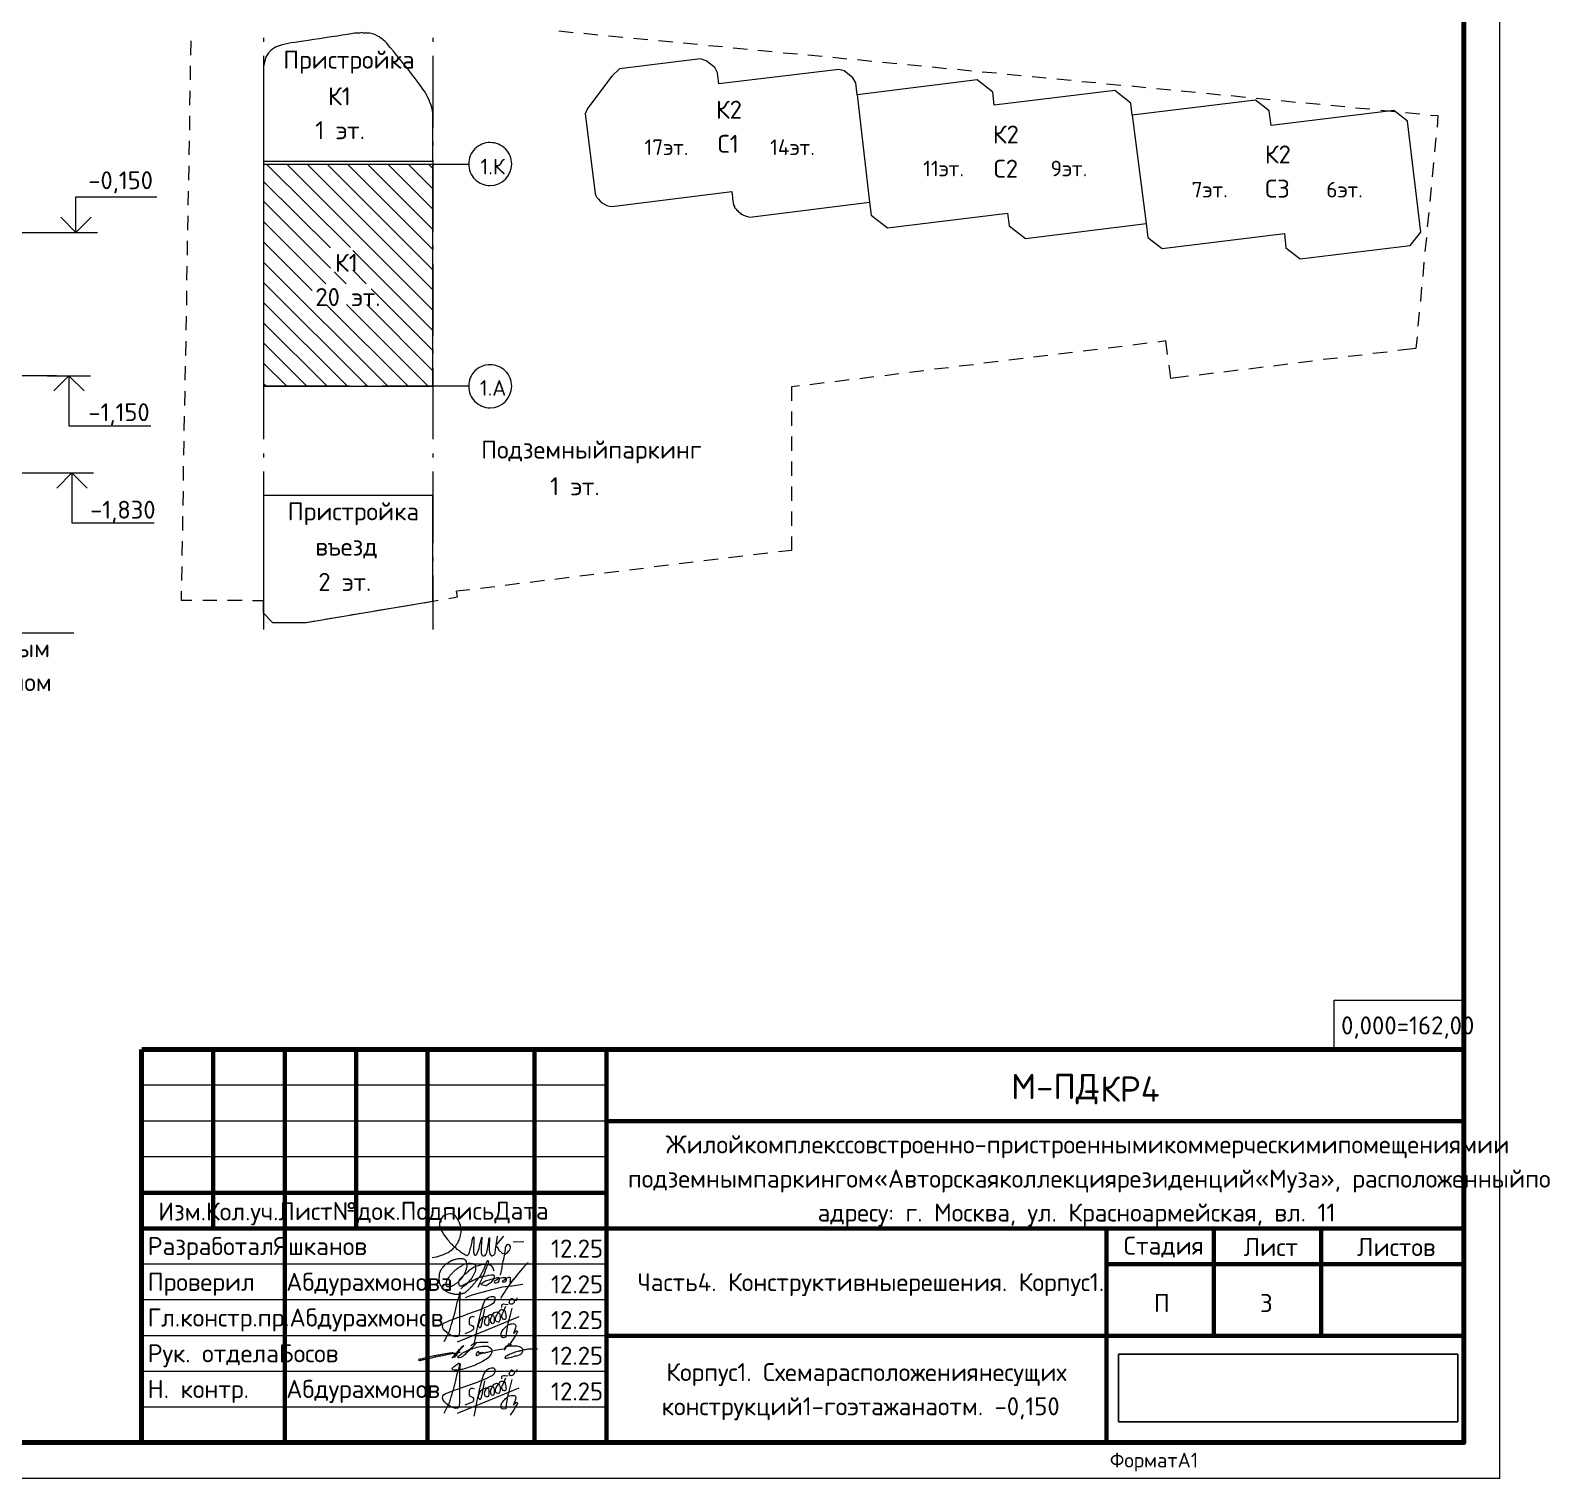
# Model space of a CAD drawing. Header units: millimetres. Extents: x -7003 to 53088, y -45042 to 39047.
# Drawn here: x 31836 to 53088, y -45042 to -24794 of the extents above; entities that cross this region are included whole.
import ezdxf

# ---------------------------------------------------------------- set-up
doc = ezdxf.new("R2010")
doc.units = ezdxf.units.MM
doc.styles.add('PDF ISOCPEUR', font='isocpeur.ttf')
picture_1 = doc.add_image_def('image1.png', size_in_pixel=(1257, 249))

msp = doc.modelspace()

# ---------------------------------------------------------------- linework, layer by layer
at = {"color": 7, "lineweight": 20}
for points in [[(52393, -45038), (52393, 39047)], [(39894, -39543), (33392, -39543)], [(39894, -40043), (33392, -40043)], [(39894, -40542), (33392, -40542)], [(39894, -42045), (33392, -42045)], [(39894, -42544), (33392, -42544)], [(39894, -43044), (33392, -43044)], [(39894, -43543), (33392, -43543)], [(39894, -44043), (33392, -44043)], [(52393, -45042), (-7000, -45042)]]:
    msp.add_lwpolyline(points, dxfattribs=at)
at = {"color": 7, "lineweight": 80}
msp.add_lwpolyline([(51890, 38550), (51890, -44539), (-5002, -44539), (-5002, 38550)], close=True, dxfattribs=at)
at = {"color": 7, "lineweight": 9}
for points in [[(37468, -26620), (37468, -26023), (37464, -25943), (37455, -25888), (37443, -25841), (37426, -25799), (37413, -25765), (37396, -25731), (37379, -25693), (37358, -25659), (37328, -25617), (37299, -25575), (37261, -25524), (37218, -25465), (37168, -25401), (37117, -25333), (37062, -25266), (37011, -25202), (36960, -25139), (36914, -25084), (36876, -25037), (36846, -25003), (36821, -24974), (36799, -24948), (36778, -24931), (36761, -24914), (36740, -24902), (36715, -24885), (36685, -24868), (36655, -24851), (36622, -24842), (36584, -24834), (36550, -24830), (36520, -24830), (36495, -24830), (36469, -24825), (36444, -24830), (36410, -24830), (36372, -24834), (36325, -24842), (36266, -24851), (36198, -24859), (36126, -24872), (36046, -24885), (35961, -24897), (35881, -24910), (35800, -24923), (35724, -24935), (35657, -24944), (35593, -24952), (35534, -24965), (35483, -24969), (35441, -24978), (35398, -24986), (35360, -24995), (35331, -25003), (35301, -25012), (35276, -25024), (35250, -25037), (35225, -25054), (35199, -25075), (35166, -25109), (35132, -25168), (35098, -25295), (35098, -26620)], [(39597, -25960), (39737, -27073), (39745, -27103), (39762, -27128), (39784, -27153), (39809, -27179), (39834, -27204), (39868, -27225), (39902, -27242), (39936, -27251), (39970, -27255), (41650, -27048), (41654, -27090), (41659, -27124), (41659, -27153), (41663, -27175), (41667, -27196), (41667, -27213), (41671, -27230), (41676, -27242), (41684, -27255), (41688, -27268), (41697, -27280), (41709, -27293), (41718, -27306), (41731, -27318), (41743, -27331), (41756, -27340), (41769, -27348), (41781, -27361), (41794, -27369), (41811, -27378), (41828, -27382), (41849, -27390), (41870, -27395), (41900, -27403), (43576, -27196), (43597, -27378), (43826, -27555), (45506, -27348), (45527, -27526), (45756, -27704), (47445, -27492), (47470, -27687), (47669, -27843), (49379, -27632), (49400, -27835), (49599, -27987), (51136, -27801), (51288, -27615), (51098, -26061), (50907, -25913), (49193, -26125), (49167, -25917), (48973, -25769), (47250, -25981), (47229, -25812), (47005, -25634), (45320, -25841), (45299, -25655), (45079, -25486), (43403, -25693), (43381, -25528), (43339, -25456), (43221, -25359), (43144, -25338), (41468, -25541), (41447, -25388), (41413, -25312), (41290, -25219), (41210, -25189), (40076, -25329), (39970, -25435), (39631, -25884)], [(37468, -26667), (35098, -26667), (35098, -29769), (37468, -29769)], [(35098, -29769), (37468, -29769), (37468, -26667), (35098, -26667)], [(37468, -31297), (35098, -31297), (35098, -32940), (35225, -33071), (35695, -33071), (37468, -32775)], [(50074, -38354), (51890, -38354), (51890, -39031), (50074, -39031)]]:
    msp.add_lwpolyline(points, close=True, dxfattribs=at)
at = {"color": 7, "lineweight": 18}
for points in [[(39229, -24800), (39428, -24821)], [(39576, -24834), (39775, -24855)], [(34082, -25139), (34086, -24940)], [(35098, -24897), (35098, -24952)], [(37468, -24897), (37468, -24952)], [(39923, -24868), (40122, -24889)], [(40275, -24902), (40473, -24923)], [(40622, -24935), (40821, -24952)], [(40969, -24969), (41168, -24986)], [(41320, -25003), (41519, -25020)], [(41667, -25037), (41866, -25054)], [(42014, -25071), (42213, -25088)], [(34078, -25486), (34078, -25287)], [(35098, -25151), (35098, -26150)], [(37468, -25151), (37468, -26150)], [(42366, -25105), (42565, -25122)], [(42713, -25134), (42912, -25155)], [(43060, -25168), (43259, -25189)], [(43407, -25202), (43606, -25223)], [(43758, -25236), (43957, -25257)], [(44105, -25270), (44304, -25291)], [(44452, -25304), (44651, -25325)], [(44804, -25337), (45003, -25359)], [(45151, -25371), (45350, -25388)], [(45498, -25405), (45697, -25422)], [(45849, -25439), (46048, -25456)], [(46196, -25473), (46395, -25490)], [(34069, -25837), (34073, -25638)], [(46543, -25507), (46742, -25524)], [(46891, -25541), (47090, -25558)], [(47242, -25570), (47441, -25591)], [(47589, -25604), (47788, -25625)], [(47936, -25638), (48135, -25659)], [(48287, -25672), (48486, -25693)], [(48635, -25706), (48833, -25727)], [(48982, -25740), (49181, -25761)], [(49333, -25773), (49532, -25795)], [(49680, -25807), (49879, -25824)], [(50027, -25841), (50226, -25858)], [(50374, -25875), (50573, -25892)], [(50726, -25909), (50925, -25926)], [(34065, -26188), (34069, -25989)], [(51073, -25943), (51272, -25960)], [(51420, -25977), (51526, -25985), (51513, -26146)], [(34056, -26535), (34061, -26336)], [(51496, -26294), (51479, -26493)], [(35098, -26353), (35098, -26404)], [(37468, -26353), (37468, -26404)], [(34052, -26887), (34056, -26688)], [(35098, -26603), (35098, -27606)], [(36304, -26667), (35098, -26667)], [(36558, -26667), (36507, -26667)], [(37968, -26667), (36757, -26667)], [(37468, -26603), (37468, -27606)], [(51462, -26641), (51445, -26840)], [(51432, -26988), (51411, -27187)], [(34044, -27238), (34048, -27039)], [(34039, -27585), (34044, -27386)], [(51399, -27340), (51377, -27539)], [(34035, -27936), (34035, -27738)], [(35098, -27805), (35098, -27856)], [(37468, -27805), (37468, -27856)], [(51365, -27687), (51344, -27886)], [(51331, -28034), (51314, -28233)], [(34027, -28288), (34031, -28089)], [(35098, -28059), (35098, -29058)], [(37468, -28059), (37468, -29058)], [(34023, -28635), (34023, -28436)], [(51297, -28385), (51280, -28584)], [(34014, -28986), (34018, -28787)], [(51263, -28732), (51246, -28931)], [(51234, -29079), (51217, -29240)], [(34010, -29338), (34014, -29139)], [(35098, -29257), (35098, -29312)], [(37468, -29257), (37468, -29312)], [(46416, -29295), (46218, -29321)], [(46764, -29253), (46565, -29278)], [(47111, -29211), (46912, -29236)], [(47458, -29168), (47259, -29194)], [(47741, -29325), (47720, -29134), (47606, -29151)], [(50814, -29291), (50616, -29312)], [(51217, -29240), (50963, -29270)], [(34001, -29685), (34006, -29486)], [(35098, -29511), (35098, -30510)], [(37468, -29511), (37468, -30510)], [(44681, -29511), (44482, -29532)], [(45028, -29469), (44829, -29490)], [(45375, -29422), (45176, -29448)], [(45722, -29380), (45523, -29405)], [(46069, -29338), (45870, -29363)], [(47763, -29473), (47784, -29659)], [(49079, -29503), (48880, -29528)], [(49426, -29460), (49227, -29486)], [(49773, -29418), (49574, -29443)], [(50120, -29376), (49921, -29397)], [(50467, -29333), (50268, -29355)], [(42941, -29723), (42742, -29748)], [(43288, -29680), (43089, -29706)], [(43635, -29638), (43437, -29664)], [(43983, -29596), (43788, -29621)], [(44334, -29553), (44135, -29575)], [(48038, -29630), (47784, -29659)], [(48385, -29587), (48186, -29613)], [(48732, -29545), (48533, -29570)], [(33997, -30036), (34001, -29837)], [(36304, -29769), (35098, -29769)], [(36558, -29769), (36507, -29769)], [(37968, -29769), (36757, -29769)], [(42594, -29765), (42484, -29778)], [(42484, -29778), (42484, -29973)], [(42484, -30121), (42484, -30320)], [(33989, -30387), (33993, -30188)], [(33984, -30734), (33989, -30535)], [(42484, -30472), (42484, -30671)], [(35098, -30709), (35098, -30764)], [(37468, -30709), (37468, -30764)], [(33976, -31086), (33980, -30887)], [(35098, -30963), (35098, -31962)], [(37468, -30963), (37468, -31962)], [(42484, -30819), (42484, -31022)], [(33972, -31437), (33976, -31238)], [(42484, -31170), (42484, -31369)], [(33968, -31784), (33968, -31585)], [(42484, -31522), (42484, -31721)], [(42484, -31869), (42484, -32064)], [(33959, -32136), (33963, -31937)], [(42484, -32064), (42302, -32085)], [(33955, -32487), (33959, -32288)], [(35098, -32165), (35098, -32216)], [(37468, -32165), (37468, -32216)], [(40761, -32271), (40562, -32296)], [(41108, -32229), (40910, -32254)], [(41456, -32186), (41257, -32212)], [(41803, -32144), (41604, -32169)], [(42150, -32102), (41951, -32127)], [(35098, -32415), (35098, -33168)], [(37468, -32415), (37468, -33168)], [(39026, -32487), (38827, -32512)], [(39373, -32445), (39174, -32470)], [(39720, -32402), (39521, -32423)], [(40067, -32360), (39868, -32381)], [(40414, -32318), (40215, -32339)], [(34095, -32766), (33951, -32766), (33951, -32635)], [(37688, -32737), (37811, -32715)], [(37985, -32614), (37798, -32635)], [(37811, -32715), (37798, -32635)], [(38332, -32572), (38133, -32597)], [(38679, -32529), (38480, -32555)], [(34446, -32766), (34247, -32766)], [(34797, -32766), (34594, -32766)], [(34945, -32766), (35093, -32766), (35093, -32936)], [(35093, -32936), (35225, -33071)], [(36308, -32965), (36503, -32936)], [(36651, -32910), (36850, -32876)], [(36998, -32851), (37197, -32821)], [(37345, -32796), (37540, -32762)], [(35225, -33071), (35386, -33071)], [(35534, -33071), (35695, -33071)], [(35695, -33071), (35813, -33050)], [(35961, -33024), (36160, -32991)]]:
    msp.add_lwpolyline(points, dxfattribs=at)
at = {"color": 7, "lineweight": 9}
for points in [[(43403, -25693), (43576, -27196)], [(47250, -25981), (47445, -27492)], [(32473, -27120), (33603, -27120)], [(32685, -27407), (32473, -27619), (32473, -27120)], [(32473, -27619), (32262, -27407)], [(30492, -27619), (32473, -27619)], [(32173, -27619), (32774, -27619)], [(32202, -29621), (30780, -29621), (30945, -29456)], [(32075, -29621), (32676, -29621)], [(32376, -29621), (32164, -29833)], [(32202, -29621), (32376, -29621)], [(32588, -29833), (32376, -29621), (32376, -30320)], [(32376, -30320), (33523, -30320)], [(31284, -30980), (32418, -30980)], [(32122, -30980), (32719, -30980)], [(32418, -30980), (32207, -31192)], [(32630, -31192), (32418, -30980), (32418, -31678)], [(32418, -31678), (33570, -31678)], [(28444, -33215), (32444, -33215)]]:
    msp.add_lwpolyline(points, dxfattribs=at)
for points in [[(38268, -26362, 0.422535), (37968, -26662, 0.417263), (38268, -26963, 0.411972), (38569, -26662, 0.417263)], [(38268, -29469, 0.422535), (37968, -29769, 0.417263), (38268, -30070, 0.411972), (38569, -29769, 0.417263)]]:
    msp.add_lwpolyline(points, format="xyb", close=True, dxfattribs=at)
at = {"color": 9, "lineweight": 9, "true_color": 0xc0c0c0}
for points in [[(36313, -27831), (35144, -26667)], [(37468, -28707), (35428, -26667)], [(37468, -28423), (35712, -26667)], [(37468, -28140), (35991, -26667)], [(37468, -27856), (36275, -26667)], [(37468, -27577), (36558, -26667)], [(37468, -27293), (36842, -26667)], [(37468, -27009), (37125, -26667)], [(37468, -26726), (37409, -26667)], [(36033, -27835), (35098, -26904)], [(36033, -28119), (35098, -27183)], [(35970, -28339), (35098, -27467)], [(35779, -28432), (35098, -27750)], [(36837, -29769), (35098, -28034)], [(37468, -28990), (36346, -27869)], [(36253, -28339), (36084, -28169)], [(36533, -28339), (36346, -28148)], [(36554, -29769), (35098, -28318)], [(37468, -29270), (36605, -28406)], [(36270, -29769), (35098, -28597)], [(37121, -29769), (35974, -28627)], [(37400, -29769), (36258, -28627)], [(37468, -29553), (36541, -28627)], [(35987, -29769), (35098, -28880)], [(35703, -29769), (35098, -29164)], [(35424, -29769), (35098, -29448)], [(35140, -29769), (35098, -29731)]]:
    msp.add_lwpolyline(points, dxfattribs=at)
at = {"color": 7, "lineweight": 80}
for points in [[(33392, -39044), (33392, -44542)], [(51890, -39044), (33393, -39044)]]:
    msp.add_lwpolyline(points, dxfattribs=at)
at = {"color": 7, "lineweight": 60}
for points in [[(34391, -39044), (34391, -41545)], [(35394, -39044), (35394, -44542)], [(36393, -39044), (36393, -41545)], [(37392, -39044), (37392, -44542)], [(38890, -39044), (38890, -44542)], [(39894, -39044), (39894, -44542)], [(51890, -40043), (39894, -40043)], [(39894, -41046), (33392, -41046)], [(51890, -41545), (39894, -41545), (33393, -41545)], [(46891, -41545), (46891, -44542)], [(48393, -41545), (48393, -42045)], [(49892, -41545), (49892, -42045)], [(51890, -42045), (46891, -42045)], [(48393, -42045), (48393, -43044)], [(49892, -42045), (49892, -43044)], [(51890, -43044), (39894, -43044)]]:
    msp.add_lwpolyline(points, dxfattribs=at)
at = {"color": 5, "lineweight": 18}
for points in [[(37455, -41952), (37519, -41939), (37574, -41922), (37616, -41909), (37654, -41892), (37680, -41880), (37705, -41863), (37722, -41850), (37739, -41837), (37756, -41820), (37769, -41808), (37781, -41795), (37794, -41778), (37803, -41761), (37815, -41744), (37824, -41723), (37832, -41706), (37841, -41685), (37849, -41664), (37853, -41638), (37858, -41617), (37862, -41596), (37862, -41571), (37862, -41549), (37858, -41524), (37853, -41503), (37845, -41478), (37836, -41452), (37824, -41431), (37811, -41410), (37798, -41393), (37790, -41376), (37781, -41367), (37773, -41359), (37764, -41355), (37756, -41351), (37743, -41346), (37726, -41342), (37701, -41342), (37676, -41346), (37650, -41355), (37625, -41363), (37608, -41376), (37595, -41393), (37582, -41410), (37574, -41427), (37565, -41444), (37561, -41461), (37557, -41478), (37557, -41494), (37561, -41516), (37565, -41533), (37574, -41549), (37582, -41566), (37591, -41588), (37604, -41605), (37612, -41621), (37625, -41638), (37642, -41660), (37654, -41676), (37671, -41698), (37688, -41719), (37701, -41736), (37718, -41753), (37731, -41765), (37748, -41782), (37760, -41795), (37777, -41808), (37794, -41825), (37811, -41837), (37828, -41850), (37849, -41867), (37866, -41880), (37883, -41888), (37900, -41901), (37913, -41909), (37921, -41914), (37930, -41918), (37938, -41922), (37946, -41922), (37951, -41918), (37959, -41914), (37963, -41909), (37968, -41901), (37972, -41888), (37980, -41875), (37985, -41858), (37989, -41837), (37993, -41816), (38001, -41795), (38006, -41774), (38010, -41753), (38014, -41732), (38018, -41710), (38023, -41693), (38027, -41681), (38031, -41668), (38035, -41660), (38040, -41668), (38040, -41681), (38040, -41693), (38040, -41710), (38040, -41732), (38040, -41753), (38040, -41774), (38035, -41799), (38035, -41820), (38035, -41842), (38035, -41858), (38035, -41875), (38040, -41888), (38040, -41897), (38044, -41905), (38044, -41914), (38048, -41914), (38052, -41918), (38056, -41918), (38065, -41918), (38073, -41914), (38082, -41905), (38086, -41892), (38095, -41871), (38103, -41846), (38112, -41820), (38120, -41791), (38124, -41765), (38133, -41740), (38137, -41719), (38141, -41702), (38145, -41685), (38145, -41676), (38150, -41668), (38150, -41672), (38150, -41676), (38150, -41693), (38145, -41719), (38145, -41753), (38141, -41787), (38141, -41816), (38141, -41846), (38141, -41867), (38141, -41888), (38145, -41901), (38150, -41914), (38158, -41922), (38171, -41926), (38183, -41926), (38200, -41922), (38209, -41909), (38213, -41897), (38222, -41880), (38226, -41858), (38230, -41833), (38234, -41803), (38239, -41774), (38243, -41744), (38247, -41715), (38251, -41693), (38255, -41681), (38260, -41672), (38260, -41685), (38260, -41710), (38255, -41761), (38255, -41846)], [(38255, -41846), (38264, -41897), (38277, -41918), (38285, -41926), (38298, -41926), (38306, -41922), (38319, -41918), (38323, -41909), (38332, -41901), (38336, -41888), (38340, -41871), (38344, -41854), (38344, -41833), (38349, -41808), (38353, -41778), (38357, -41748), (38361, -41719), (38366, -41685), (38370, -41651)], [(38454, -41651), (38357, -41770)], [(38353, -41791), (38374, -41820), (38395, -41854)], [(38395, -41854), (38437, -41888), (38467, -41897), (38484, -41897), (38497, -41888), (38509, -41884), (38518, -41871), (38531, -41858), (38539, -41846), (38548, -41829), (38552, -41812), (38552, -41795), (38543, -41782), (38535, -41774), (38526, -41770), (38514, -41770), (38501, -41774), (38492, -41787), (38484, -41799), (38480, -41812), (38480, -41825), (38476, -41833), (38476, -41846), (38471, -41858), (38471, -41871), (38467, -41888), (38467, -41905), (38463, -41926), (38459, -41947), (38454, -41977), (38446, -42007), (38437, -42045), (38429, -42091), (38421, -42138), (38408, -42197)], [(38590, -41732), (38738, -41727)], [(38239, -42040), (38247, -42011), (38239, -41998), (38234, -41998), (38230, -41998), (38226, -42002), (38222, -42002), (38222, -42007), (38217, -42015), (38213, -42024), (38209, -42032), (38205, -42040), (38200, -42053), (38196, -42062), (38192, -42074), (38188, -42087), (38184, -42100), (38179, -42108), (38175, -42121), (38171, -42129), (38167, -42138), (38162, -42151), (38158, -42159), (38150, -42167), (38145, -42176), (38141, -42184), (38137, -42193), (38128, -42206), (38124, -42214), (38116, -42223), (38112, -42231), (38103, -42239), (38099, -42248), (38090, -42256), (38086, -42265), (38078, -42273), (38069, -42282), (38065, -42290), (38057, -42299), (38048, -42307), (38044, -42316), (38035, -42324), (38027, -42333), (38023, -42341), (38014, -42349), (38006, -42358), (38002, -42366), (37993, -42371), (37985, -42379), (37980, -42388), (37972, -42392), (37963, -42400), (37959, -42409), (37951, -42413), (37942, -42421), (37938, -42426), (37930, -42430), (37921, -42434), (37917, -42443), (37908, -42447), (37900, -42447), (37896, -42451), (37887, -42455), (37879, -42460), (37866, -42460), (37858, -42464), (37849, -42464), (37836, -42468), (37828, -42468), (37815, -42468), (37807, -42468), (37794, -42468), (37786, -42468), (37773, -42468), (37764, -42464), (37756, -42464), (37748, -42460), (37735, -42460), (37726, -42455), (37718, -42455), (37709, -42451), (37697, -42447), (37688, -42443), (37680, -42438), (37671, -42434), (37663, -42430), (37654, -42426), (37646, -42417), (37637, -42413), (37629, -42409), (37621, -42400), (37616, -42396), (37608, -42388), (37604, -42383), (37599, -42375), (37591, -42366), (37587, -42362), (37582, -42354), (37578, -42345), (37574, -42337), (37570, -42328), (37566, -42320), (37566, -42311), (37561, -42303), (37557, -42294), (37557, -42282), (37557, -42273), (37553, -42261), (37553, -42252), (37553, -42239), (37553, -42227), (37557, -42218), (37557, -42206), (37557, -42193), (37561, -42184), (37561, -42172), (37566, -42163), (37570, -42151), (37574, -42142), (37574, -42134), (37578, -42125), (37582, -42121), (37587, -42112), (37591, -42104), (37599, -42096), (37604, -42091), (37608, -42083), (37616, -42074), (37621, -42070), (37629, -42062), (37637, -42053), (37642, -42049), (37650, -42040), (37659, -42036), (37667, -42028), (37676, -42024), (37688, -42015), (37697, -42011), (37705, -42007), (37714, -42002), (37722, -41994), (37735, -41990), (37743, -41985), (37752, -41985), (37760, -41981), (37769, -41977), (37781, -41973), (37790, -41973), (37803, -41969), (37811, -41969), (37824, -41964), (37836, -41964), (37845, -41964), (37858, -41964), (37866, -41964), (37875, -41964), (37883, -41964), (37891, -41969), (37900, -41969), (37904, -41973), (37908, -41977), (37917, -41981), (37921, -41985), (37925, -41994), (37930, -41998), (37934, -42007), (37934, -42019), (37938, -42028), (37942, -42036), (37942, -42049), (37942, -42057), (37942, -42070), (37942, -42079), (37942, -42087), (37938, -42096), (37934, -42108), (37934, -42117), (37930, -42125), (37925, -42134), (37921, -42146), (37917, -42155), (37913, -42163), (37908, -42172), (37904, -42184), (37900, -42193), (37896, -42201), (37891, -42210), (37883, -42218), (37879, -42227), (37875, -42235), (37866, -42244), (37858, -42252), (37853, -42261), (37845, -42269), (37836, -42278), (37828, -42286), (37819, -42294), (37811, -42299), (37803, -42307), (37794, -42316), (37786, -42320), (37777, -42324), (37769, -42333), (37760, -42337), (37752, -42341), (37743, -42345), (37735, -42349), (37726, -42354), (37718, -42358), (37709, -42362), (37701, -42362), (37693, -42362), (37684, -42362), (37676, -42362), (37671, -42362), (37667, -42358), (37663, -42349), (37659, -42345), (37659, -42337), (37654, -42328), (37654, -42320), (37654, -42311), (37654, -42303), (37659, -42290), (37663, -42282), (37663, -42273), (37667, -42265), (37671, -42256), (37676, -42248), (37680, -42239), (37684, -42231), (37693, -42223), (37697, -42214), (37705, -42206), (37709, -42197), (37718, -42189), (37726, -42180), (37735, -42172), (37743, -42163), (37752, -42155), (37760, -42146), (37769, -42138), (37777, -42129), (37786, -42121), (37794, -42117), (37803, -42108), (37815, -42100), (37819, -42096), (37828, -42091), (37836, -42083), (37845, -42079), (37853, -42074), (37862, -42070), (37870, -42066), (37879, -42057), (37887, -42053), (37896, -42049), (37904, -42045), (37913, -42040), (37925, -42040), (37934, -42036), (37942, -42032), (37951, -42032), (37959, -42032), (37968, -42028), (37980, -42028), (37989, -42028), (37997, -42032), (38010, -42032), (38018, -42032), (38027, -42036), (38035, -42040), (38044, -42045), (38048, -42049), (38052, -42053), (38061, -42057), (38061, -42066), (38065, -42074), (38065, -42083), (38065, -42091), (38065, -42100), (38065, -42112), (38065, -42121), (38061, -42129), (38057, -42142), (38057, -42151), (38052, -42159), (38048, -42167), (38044, -42176), (38040, -42184), (38035, -42193), (38031, -42201), (38027, -42210), (38023, -42218), (38014, -42231), (38010, -42239), (38002, -42248), (37993, -42261), (37985, -42269), (37972, -42282), (37959, -42299), (37946, -42311), (37930, -42328), (37908, -42345), (37883, -42366), (37858, -42388)], [(38323, -42142), (38306, -42091), (38289, -42070), (38268, -42057), (38243, -42053), (38217, -42049), (38188, -42049), (38158, -42053), (38128, -42057), (38099, -42066), (38069, -42074), (38044, -42087), (38023, -42100), (38002, -42112), (37976, -42129), (37955, -42151), (37930, -42172), (37904, -42193), (37883, -42214), (37862, -42235), (37845, -42252), (37836, -42265), (37828, -42282), (37824, -42307), (37828, -42328), (37836, -42337), (37849, -42345), (37866, -42345), (37887, -42337), (37913, -42324), (37942, -42311), (37976, -42294), (38006, -42282), (38031, -42269), (38057, -42256), (38078, -42244), (38103, -42235), (38128, -42227), (38158, -42218), (38188, -42210), (38217, -42206), (38251, -42197), (38281, -42193), (38302, -42193), (38319, -42193), (38323, -42201), (38323, -42214), (38319, -42244), (38302, -42273), (38268, -42307), (38213, -42345)], [(38099, -42366), (38128, -42299), (38150, -42252), (38167, -42214), (38188, -42172), (38209, -42112), (38239, -42041)], [(38213, -42345), (38167, -42337), (38145, -42333), (38141, -42320), (38150, -42311), (38154, -42307), (38167, -42299), (38179, -42290), (38188, -42286), (38205, -42278), (38217, -42273), (38234, -42265), (38255, -42261), (38277, -42252), (38298, -42248), (38319, -42244), (38340, -42239), (38357, -42235), (38370, -42231), (38382, -42231), (38387, -42231), (38391, -42235), (38395, -42239), (38395, -42248), (38395, -42261), (38387, -42278), (38378, -42290), (38370, -42303), (38353, -42307), (38340, -42307), (38332, -42303), (38327, -42299), (38327, -42290), (38332, -42282), (38340, -42273), (38349, -42265), (38361, -42256), (38382, -42248), (38404, -42239), (38425, -42235), (38446, -42231), (38463, -42231), (38476, -42231), (38484, -42231), (38488, -42235), (38492, -42244), (38492, -42256), (38492, -42269), (38484, -42282), (38476, -42290), (38467, -42294), (38454, -42299), (38446, -42294), (38442, -42286), (38446, -42278), (38463, -42261), (38488, -42244), (38531, -42223)], [(38531, -42223), (38539, -42227), (38548, -42231)], [(38548, -42231), (38548, -42286), (38543, -42307), (38611, -42235)], [(37625, -43124), (37667, -43044), (37697, -42980), (37714, -42934), (37722, -42896), (37735, -42857), (37748, -42819), (37760, -42777), (37769, -42743), (37777, -42709), (37790, -42667), (37798, -42625), (37807, -42578), (37819, -42536), (37832, -42498), (37841, -42464), (37845, -42438), (37849, -42430), (37849, -42443), (37845, -42472), (37845, -42510), (37841, -42553), (37841, -42599), (37841, -42646), (37841, -42701), (37841, -42756), (37841, -42811), (37841, -42866), (37841, -42917), (37841, -42955), (37841, -42989), (37836, -43018), (37832, -43039), (37815, -43056), (37786, -43061), (37748, -43048), (37701, -43027), (37663, -43001), (37633, -42976), (37612, -42946), (37599, -42912), (37604, -42887), (37616, -42870), (37637, -42857), (37671, -42845), (37709, -42828), (37760, -42811), (37811, -42790), (37862, -42773), (37913, -42756), (37955, -42739), (37997, -42726), (38035, -42709), (38078, -42697), (38120, -42680), (38162, -42663), (38205, -42646), (38239, -42629), (38272, -42612), (38302, -42595), (38323, -42578), (38340, -42548), (38340, -42515), (38319, -42498), (38281, -42498), (38247, -42510), (38222, -42527), (38200, -42544), (38183, -42570), (38171, -42603), (38158, -42646), (38141, -42692), (38128, -42747), (38116, -42802), (38103, -42853), (38090, -42908), (38078, -42976), (38061, -43056), (38040, -43166)], [(37921, -42510), (38018, -42472)], [(38018, -42472), (38154, -42434)], [(38154, -42434), (38289, -42396)], [(38289, -42396), (38442, -42362)], [(38442, -42362), (38569, -42345)], [(38569, -42345), (38725, -42324)], [(38188, -42675), (38167, -42785), (38150, -42866), (38137, -42917), (38128, -42938)], [(38323, -42718), (38361, -42709), (38378, -42714), (38391, -42722), (38399, -42735), (38404, -42752), (38408, -42769), (38408, -42790), (38408, -42807), (38404, -42824), (38399, -42836), (38395, -42849), (38387, -42853), (38378, -42853), (38361, -42849), (38353, -42841), (38344, -42832), (38344, -42819), (38344, -42802), (38349, -42785), (38353, -42769), (38361, -42756), (38370, -42739), (38382, -42726), (38391, -42709), (38404, -42697), (38408, -42684), (38416, -42680), (38425, -42675), (38442, -42680), (38454, -42684), (38467, -42692), (38476, -42701), (38480, -42714), (38484, -42730), (38488, -42752), (38488, -42769), (38492, -42785), (38488, -42802), (38484, -42811), (38471, -42815), (38463, -42815), (38450, -42811), (38442, -42798), (38433, -42790), (38433, -42777), (38433, -42760), (38442, -42735), (38459, -42697), (38488, -42633)], [(38433, -42650), (38429, -42620), (38437, -42608), (38454, -42599), (38480, -42603)], [(38480, -42603), (38501, -42608), (38518, -42603)], [(38573, -42658), (38548, -42752), (38531, -42824), (38514, -42874), (38505, -42917), (38501, -42959), (38492, -43006), (38488, -43065)], [(38581, -42523), (38603, -42548), (38603, -42565), (38603, -42578), (38594, -42587), (38586, -42595), (38577, -42603), (38564, -42603), (38556, -42603), (38543, -42599), (38539, -42591), (38535, -42582), (38539, -42570), (38543, -42553), (38560, -42527)], [(38641, -42515), (38636, -42536), (38628, -42561)], [(37811, -43128), (38243, -42951), (38674, -42773)], [(38048, -42785), (38027, -42777), (38010, -42781), (37997, -42785), (37989, -42790), (37980, -42802), (37976, -42811), (37976, -42824), (37972, -42841), (37972, -42853), (37976, -42866), (37976, -42879), (37980, -42887), (37989, -42891), (37997, -42896), (38010, -42900), (38018, -42904), (38027, -42908), (38035, -42921), (38035, -42934), (38035, -42951), (38031, -42959), (38027, -42963), (38018, -42967), (38006, -42976), (37972, -42993), (37913, -43018)], [(38128, -42938), (38107, -42917), (38103, -42887), (38112, -42862), (38124, -42836), (38141, -42811), (38162, -42790), (38188, -42777), (38209, -42773), (38226, -42777), (38243, -42785), (38247, -42802), (38251, -42832), (38247, -42862), (38243, -42887), (38234, -42900), (38217, -42900), (38200, -42891), (38192, -42870), (38188, -42845), (38196, -42819), (38209, -42794), (38226, -42773), (38247, -42756), (38268, -42747), (38285, -42747), (38306, -42760), (38319, -42777), (38323, -42798), (38323, -42828), (38323, -42857), (38310, -42874), (38294, -42879), (38285, -42866), (38277, -42849), (38272, -42824), (38281, -42790), (38302, -42752), (38323, -42718)], [(38488, -43065), (38450, -43073), (38433, -43065), (38425, -43052), (38421, -43035), (38421, -43023), (38421, -43010), (38425, -42997), (38433, -42984), (38442, -42972), (38450, -42959), (38459, -42946), (38471, -42934), (38484, -42925), (38497, -42912), (38509, -42900), (38522, -42891), (38539, -42887), (38556, -42879), (38573, -42879), (38586, -42874), (38598, -42879), (38611, -42883), (38619, -42887), (38624, -42896), (38628, -42908), (38628, -42917), (38624, -42934), (38619, -42946), (38611, -42963), (38603, -42980), (38598, -42997), (38594, -43006), (38594, -43010), (38603, -43006), (38611, -42997), (38619, -42984), (38632, -42976), (38641, -42976), (38645, -42980), (38649, -42984), (38645, -43001), (38628, -43031), (38598, -43078), (38548, -43154)], [(37997, -43179), (38040, -43154), (38078, -43141), (38120, -43133), (38171, -43133), (38239, -43133)], [(37735, -43357), (37786, -43298), (37819, -43260), (37836, -43238), (37845, -43230), (37853, -43221), (37862, -43213), (37870, -43200), (37887, -43188), (37891, -43179), (37896, -43183), (37887, -43196), (37879, -43205), (37870, -43213), (37862, -43221), (37858, -43226), (37853, -43234), (37845, -43243), (37832, -43260), (37819, -43281), (37803, -43302), (37790, -43323), (37777, -43336), (37773, -43344), (37769, -43348), (37777, -43332), (37777, -43319), (37773, -43306), (37764, -43293), (37756, -43289), (37748, -43285), (37743, -43285), (37735, -43285), (37726, -43289), (37714, -43289), (37701, -43289), (37688, -43293), (37671, -43293), (37654, -43298), (37637, -43298), (37621, -43302), (37604, -43306), (37587, -43306), (37570, -43310), (37553, -43315), (37536, -43315), (37519, -43319), (37502, -43323), (37485, -43327), (37464, -43332), (37447, -43336), (37430, -43340), (37413, -43344), (37396, -43348), (37379, -43353), (37362, -43357), (37345, -43357), (37328, -43361), (37316, -43365), (37299, -43370), (37286, -43374), (37278, -43374), (37269, -43378), (37265, -43382), (37269, -43387), (37278, -43391), (37282, -43391), (37290, -43391), (37295, -43387), (37307, -43387), (37316, -43382), (37333, -43378), (37345, -43378), (37362, -43374), (37379, -43370), (37396, -43365), (37413, -43361), (37430, -43357), (37447, -43353), (37464, -43348), (37477, -43344), (37494, -43340), (37510, -43340), (37527, -43336), (37544, -43332), (37561, -43327), (37578, -43323), (37599, -43319), (37625, -43315), (37650, -43310), (37680, -43302), (37714, -43298), (37756, -43289), (37798, -43281), (37849, -43272)], [(38078, -43145), (38035, -43188), (38010, -43213), (37989, -43234), (37972, -43251), (37951, -43272), (37934, -43289), (37917, -43306), (37900, -43319), (37891, -43332), (37875, -43340), (37858, -43348), (37836, -43353), (37819, -43353), (37815, -43344), (37819, -43332), (37832, -43323), (37849, -43310), (37866, -43298), (37883, -43285), (37904, -43276), (37925, -43264), (37942, -43255), (37959, -43247), (37976, -43238), (37993, -43230), (38014, -43226), (38031, -43217), (38057, -43213), (38082, -43205), (38107, -43200), (38133, -43196), (38158, -43192), (38179, -43188), (38200, -43188), (38217, -43188), (38234, -43192), (38251, -43200), (38264, -43209), (38277, -43221), (38285, -43238), (38289, -43255), (38289, -43272), (38285, -43289), (38277, -43306), (38268, -43319), (38260, -43332), (38247, -43344), (38234, -43357), (38217, -43370), (38200, -43382), (38184, -43391), (38162, -43403), (38145, -43412), (38124, -43425), (38103, -43433), (38082, -43442), (38061, -43454), (38040, -43463), (38018, -43471), (37997, -43480), (37976, -43484), (37951, -43492), (37925, -43501), (37904, -43505), (37879, -43514), (37862, -43518), (37845, -43522), (37828, -43522), (37811, -43526), (37794, -43526), (37769, -43526), (37752, -43522), (37739, -43514), (37735, -43505), (37739, -43492), (37756, -43480), (37781, -43459), (37836, -43425)], [(38103, -43285), (38112, -43268), (38107, -43264), (38099, -43264), (38095, -43268), (38086, -43272), (38082, -43281), (38078, -43289), (38073, -43302), (38073, -43306), (38073, -43315), (38078, -43319), (38082, -43319), (38086, -43319), (38095, -43315), (38103, -43310), (38112, -43306), (38116, -43298), (38124, -43289), (38133, -43281), (38133, -43276), (38137, -43281), (38133, -43285), (38133, -43293), (38133, -43302), (38137, -43298), (38145, -43293), (38154, -43289), (38162, -43281), (38162, -43276), (38167, -43276), (38167, -43285), (38171, -43289), (38171, -43285), (38175, -43285), (38179, -43285), (38188, -43281), (38200, -43281), (38213, -43276), (38234, -43272), (38264, -43264), (38298, -43255), (38336, -43247), (38387, -43238), (38446, -43226)], [(38928, -43234), (38899, -43230), (38886, -43226), (38865, -43230), (38848, -43230), (38831, -43234), (38814, -43234), (38797, -43234), (38780, -43238), (38763, -43243), (38746, -43243), (38730, -43247), (38713, -43251), (38700, -43255), (38691, -43255), (38683, -43260), (38666, -43260), (38653, -43264), (38636, -43268), (38620, -43276), (38603, -43281), (38581, -43289), (38564, -43298), (38543, -43302), (38526, -43310), (38505, -43323), (38493, -43332), (38480, -43340), (38476, -43348), (38471, -43353), (38476, -43357), (38484, -43357), (38493, -43357), (38505, -43357), (38522, -43353), (38543, -43348), (38569, -43344), (38594, -43336), (38620, -43327), (38641, -43323), (38662, -43315), (38679, -43310), (38691, -43306), (38700, -43298), (38708, -43293), (38717, -43285), (38721, -43276), (38725, -43264), (38725, -43251), (38725, -43234), (38717, -43221), (38708, -43213), (38696, -43205), (38679, -43200), (38662, -43196), (38641, -43192), (38620, -43188), (38603, -43188), (38586, -43188), (38573, -43188), (38560, -43188), (38543, -43188), (38526, -43192), (38509, -43192), (38518, -43192), (38539, -43183), (38552, -43175), (38560, -43166), (38556, -43162), (38539, -43162), (38526, -43171), (38514, -43179), (38501, -43188), (38484, -43205), (38467, -43217), (38459, -43230), (38459, -43238), (38467, -43243), (38476, -43234), (38484, -43221), (38497, -43200), (38514, -43179), (38539, -43154)], [(37625, -44127), (37667, -44043), (37697, -43983), (37714, -43937), (37722, -43899), (37735, -43856), (37748, -43818), (37760, -43780), (37769, -43742), (37777, -43708), (37790, -43670), (37798, -43624), (37807, -43577), (37819, -43535), (37832, -43497), (37841, -43463), (37845, -43437), (37849, -43433), (37849, -43446), (37845, -43471), (37845, -43509), (37841, -43552), (37841, -43598), (37841, -43649), (37841, -43700), (37841, -43755), (37841, -43810), (37841, -43865), (37841, -43916), (37841, -43958), (37841, -43988), (37836, -44017), (37832, -44038), (37815, -44055), (37786, -44060), (37748, -44047), (37701, -44026), (37663, -44000), (37633, -43975), (37612, -43945), (37599, -43911), (37604, -43886), (37616, -43869), (37637, -43856), (37671, -43844), (37709, -43827), (37760, -43810), (37811, -43793), (37862, -43772), (37913, -43755), (37955, -43742), (37997, -43725), (38035, -43713), (38078, -43696), (38120, -43679), (38162, -43662), (38205, -43645), (38239, -43628), (38272, -43611), (38302, -43598), (38323, -43577), (38340, -43547), (38340, -43514), (38319, -43497), (38281, -43497), (38247, -43509), (38222, -43526), (38200, -43543), (38183, -43569), (38171, -43602), (38158, -43645), (38141, -43696), (38128, -43746), (38116, -43801), (38103, -43852), (38090, -43907), (38078, -43975), (38061, -44060), (38040, -44170)], [(38581, -43526), (38603, -43547), (38603, -43564), (38603, -43577), (38594, -43585), (38586, -43594), (38577, -43602), (38564, -43607), (38556, -43602), (38543, -43598), (38539, -43590), (38535, -43581), (38539, -43569), (38543, -43552), (38560, -43530)], [(38641, -43514), (38636, -43539), (38628, -43560)], [(37811, -44127), (38243, -43950), (38674, -43772)], [(38128, -43941), (38107, -43916), (38103, -43886), (38112, -43861), (38124, -43835), (38141, -43810), (38162, -43793), (38188, -43780), (38209, -43772), (38226, -43776), (38243, -43784), (38247, -43806), (38251, -43831), (38247, -43861), (38243, -43886), (38234, -43899), (38217, -43899), (38200, -43890), (38192, -43869), (38188, -43844), (38196, -43818), (38209, -43797), (38226, -43772), (38247, -43759), (38268, -43751), (38285, -43751), (38306, -43759), (38319, -43776), (38323, -43797), (38323, -43827), (38323, -43856), (38310, -43873), (38294, -43878), (38285, -43869), (38277, -43848), (38272, -43823), (38281, -43789), (38302, -43751), (38323, -43721)], [(38188, -43674), (38167, -43789), (38150, -43869), (38137, -43920), (38128, -43941)], [(38323, -43721), (38361, -43708), (38378, -43712), (38391, -43725), (38399, -43738), (38404, -43751), (38408, -43768), (38408, -43789), (38408, -43806), (38404, -43823), (38399, -43839), (38395, -43848), (38387, -43852), (38378, -43852), (38361, -43848), (38353, -43839), (38344, -43831), (38344, -43818), (38344, -43801), (38349, -43784), (38353, -43768), (38361, -43755), (38370, -43742), (38382, -43725), (38391, -43708), (38404, -43696), (38408, -43683), (38416, -43679), (38425, -43679), (38442, -43679), (38454, -43683), (38467, -43691), (38476, -43704), (38480, -43717), (38484, -43729), (38488, -43751), (38488, -43768), (38492, -43789), (38488, -43801), (38484, -43810), (38471, -43814), (38463, -43814), (38450, -43810), (38442, -43797), (38433, -43789), (38433, -43776), (38433, -43759), (38442, -43738), (38459, -43696), (38488, -43632)], [(38433, -43649), (38429, -43619), (38437, -43607), (38454, -43602), (38480, -43602)], [(38480, -43602), (38501, -43607), (38518, -43602)], [(38573, -43657), (38548, -43751), (38531, -43823), (38514, -43873), (38505, -43916), (38501, -43958), (38492, -44005), (38488, -44064)], [(38048, -43789), (38027, -43780), (38010, -43780), (37997, -43784), (37989, -43793), (37980, -43801), (37976, -43810), (37976, -43827), (37972, -43839), (37972, -43852), (37976, -43865), (37976, -43878), (37980, -43886), (37989, -43890), (37997, -43894), (38010, -43899), (38018, -43903), (38027, -43907), (38035, -43920), (38035, -43937), (38035, -43950), (38031, -43958), (38027, -43966), (38018, -43971), (38006, -43979), (37972, -43992), (37913, -44017)], [(38488, -44064), (38450, -44072), (38433, -44064), (38425, -44051), (38421, -44034), (38421, -44021), (38421, -44009), (38425, -43996), (38433, -43983), (38442, -43975), (38450, -43962), (38459, -43950), (38471, -43937), (38484, -43924), (38497, -43911), (38509, -43903), (38522, -43890), (38539, -43886), (38556, -43882), (38573, -43878), (38586, -43878), (38598, -43878), (38611, -43882), (38619, -43886), (38624, -43895), (38628, -43907), (38628, -43920), (38624, -43933), (38619, -43945), (38611, -43962), (38603, -43979), (38598, -43996), (38594, -44005), (38594, -44009), (38603, -44005), (38611, -43996), (38619, -43988), (38632, -43979), (38641, -43975), (38645, -43979), (38649, -43988), (38645, -44000), (38628, -44030), (38598, -44081), (38548, -44157)]]:
    msp.add_lwpolyline(points, dxfattribs=at)
msp.add_arc((40913, -44036), 2923, 136.3684, 148.8208, dxfattribs=at)
for points in [[(38560, -42523), (38564, -42523), (38569, -42523), (38573, -42523)], [(38573, -42523), (38577, -42523), (38577, -42523), (38577, -42523)], [(38560, -43522), (38564, -43522), (38569, -43522), (38573, -43522)], [(38573, -43522), (38577, -43522), (38577, -43522), (38577, -43522)]]:
    msp.add_open_spline(points, degree=3, dxfattribs=at)

# ---------------------------------------------------------------- texts
at = {"color": 7, "attachment_point": 4, "style": 'PDF ISOCPEUR'}
for s, insert, char_height in [('Пристройка', (35373, -25237), 251.6), ('К1', (35999, -25715), 251.6), ('К2', (41426, -25902), 251.5), ('1 эт.', (35822, -26189), 251.6), ('К2', (45299, -26249), 251.5), ('17эт.', (40427, -26427), 217.6), ('С1', (41451, -26380), 251.5), ('14эт.', (42184, -26427), 217.6), ('К2', (49104, -26528), 251.5), ('-0,150', (32647, -26918), 249.5), ('1.К', (38133, -26698), 217.6), ('11эт.', (44325, -26724), 217.6), ('С2', (45312, -26727), 251.5), ('9эт.', (46107, -26724), 217.6), ('7эт.', (48080, -27020), 217.6), ('С3', (49109, -27006), 251.5), ('6эт.', (49964, -27020), 217.6), ('К1', (36097, -28043), 251.5), ('20 эт.', (35822, -28522), 251.5), ('1.А', (38124, -29792), 217.6), ('-1,150', (32647, -30161), 249.5), ('Подземныйпаркинг', (38141, -30689), 251.52), ('1 эт.', (39106, -31167), 251.5), ('-1,830', (32672, -31524), 249.5), ('Пристройка', (35436, -31552), 251.6), ('въезд', (35822, -32031), 251.6), ('2 эт.', (35864, -32505), 251.6), ('экструдированным', (29189, -33466), 251.86), ('пенополистиролом', (29205, -33940), 251.86), ('0,000=162,00', (50171, -38735), 252.61), ('М-ПД', (45557, -39596), 354.2), ('-КР4', (46565, -39596), 354.2), ('Жилойкомплекссовстроенно-пристроеннымикоммерческимипомещениямии', (40723, -40403), 251.86), ('подземнымпаркингом«Авторскаяколлекциярезиденций«Муза», расположенныйпо', (40194, -40882), 251.86), ('адресу: г. Москва, ул. Красноармейская, вл. 11', (42848, -41356), 251.86), ('РазработалЯшканов', (33477, -41825), 252.61), ('12.25', (39119, -41825), 252.6), ('Стадия', (47132, -41804), 252.3), ('Лист', (48808, -41804), 252.3), ('Листов', (50395, -41804), 252.3), ('Проверил', (33477, -42325), 252.6), ('Абдурахмонова', (35415, -42325), 252.61), ('12.25', (39119, -42325), 252.6), ('Часть4. Конструктивныерешения. Корпус1.', (40330, -42329), 251.86), ('П', (47551, -42587), 253), ('3', (49037, -42588), 252), ('Гл.констр.пр.Абдурахмонов', (33477, -42824), 252.61), ('12.25', (39119, -42824), 252.6), ('Рук. отделаБосов', (33477, -43324), 252.61), ('12.25', (39119, -43324), 252.6), ('Корпус1. Схемарасположениянесущих', (40732, -43587), 251.52), ('Н. контр.', (33477, -43823), 252.6), ('Абдурахмонов', (35415, -43823), 252.61), ('12.25', (39119, -43823), 252.6), ('конструкций1-гоэтажанаотм. -0,150', (40668, -44065), 251.52), ('ФорматА1', (46937, -44811), 205.5)]:
    msp.add_mtext(s, dxfattribs=dict(at, insert=insert, char_height=char_height))
at = {"color": 7, "insert": (33625, -41343), "char_height": 252.27, "attachment_point": 4, "rotation": 0.1586, "style": 'PDF ISOCPEUR'}
msp.add_mtext('Изм.Кол.уч.Лист№док.ПодписьДата', dxfattribs=at)

# ---------------------------------------------------------------- pictures from other files: only their frames are drawn
image = msp.add_image(picture_1, insert=(47056, -43302), size_in_units=(4749, 948))
image.dxf.v_pixel = (0, -3.808)
image.dxf.flags = 15

doc.saveas('drawing.dxf')
